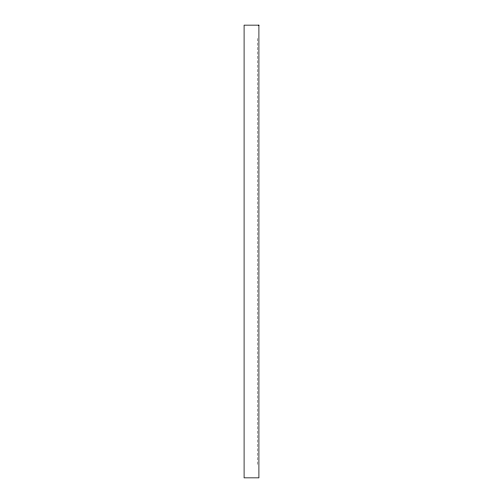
<?xml version="1.0" encoding="UTF-8"?>
<svg xmlns="http://www.w3.org/2000/svg" width="503" height="503" viewBox="0 0 503 503"><rect width="100%" height="100%" fill="white"/><g stroke="black" fill="none" stroke-linecap="round" stroke-linejoin="round"><path stroke-width="0.38" stroke-dasharray="2.52 1.89" d="M257.429 38.486L257.429 464.514"/><path stroke-width="0.75" d="M258.907 25.15L244.093 25.15L244.093 477.85L258.907 477.85L258.907 25.15"/></g></svg>
